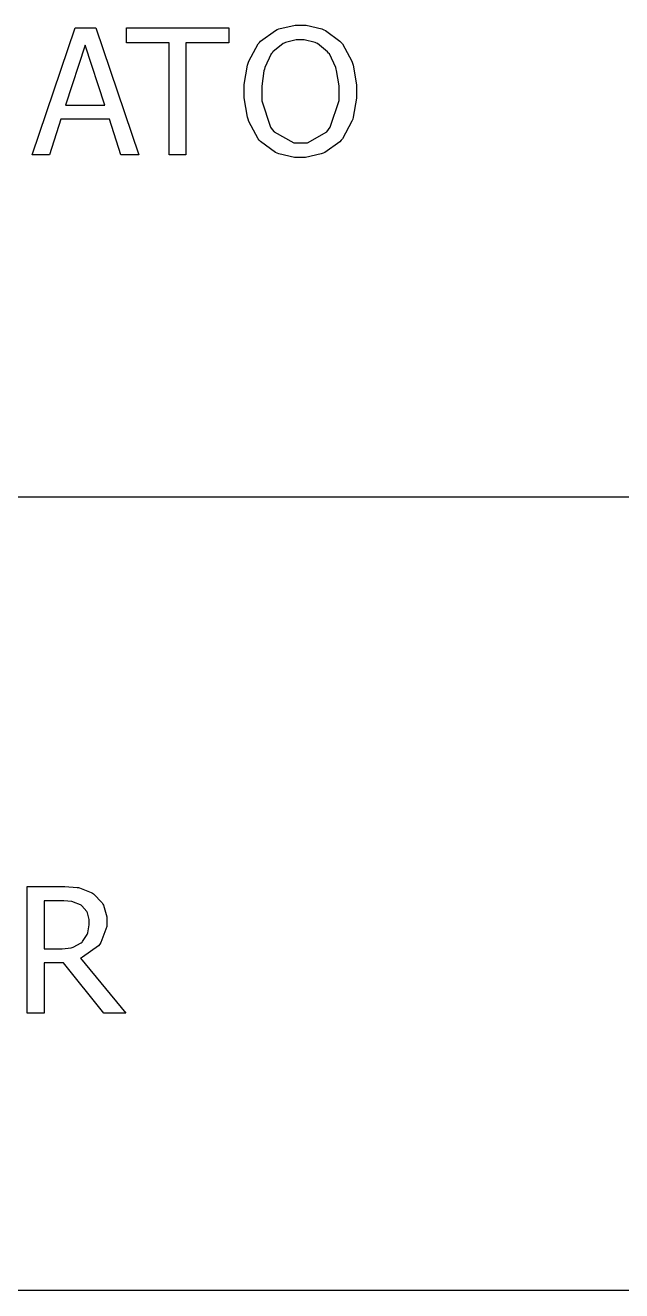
# Model space of a CAD drawing. Header units: millimetres. Extents: x 1974 to 2099, y 1386 to 1555.
# Drawn here: x 2094.333 to 2095.126, y 1484.588 to 1486.272 of the extents above; entities that cross this region are included whole.
import ezdxf

# ---------------------------------------------------------------- set-up
doc = ezdxf.new("R2010")
doc.units = ezdxf.units.MM
doc.layers.add('TEXTO', color=4, linetype='Continuous')

msp = doc.modelspace()

# ---------------------------------------------------------------- linework, layer by layer
at = {"layer": 'TEXTO', "color": 0}
for p, q in [((2094.3425, 1486.0997), (2094.3996, 1486.2686)), ((2094.3996, 1486.2686), (2094.4272, 1486.2686)), ((2094.4272, 1486.2686), (2094.4841, 1486.0997)), ((2094.4679, 1486.2486), (2094.4679, 1486.2686)), ((2094.4679, 1486.2686), (2094.6038, 1486.2686)), ((2094.6038, 1486.2686), (2094.6038, 1486.2486)), ((2094.6462, 1486.2511), (2094.6659, 1486.2653)), ((2094.6659, 1486.2653), (2094.6683, 1486.2663)), ((2094.6683, 1486.2663), (2094.6706, 1486.2673)), ((2094.6706, 1486.2673), (2094.692, 1486.2721)), ((2094.692, 1486.2721), (2094.6989, 1486.2721)), ((2094.6989, 1486.2721), (2094.7068, 1486.2721)), ((2094.7068, 1486.2721), (2094.7277, 1486.2673)), ((2094.7277, 1486.2673), (2094.7302, 1486.2662)), ((2094.7302, 1486.2662), (2094.7325, 1486.2652)), ((2094.7325, 1486.2652), (2094.7518, 1486.2511)), ((2094.4128, 1486.2457), (2094.3867, 1486.166)), ((2094.4389, 1486.166), (2094.4128, 1486.2457)), ((2094.5246, 1486.2486), (2094.4679, 1486.2486)), ((2094.5246, 1486.0997), (2094.5246, 1486.2486)), ((2094.6038, 1486.2486), (2094.5469, 1486.2486)), ((2094.5469, 1486.2486), (2094.5469, 1486.0997)), ((2094.6306, 1486.2243), (2094.6431, 1486.2473)), ((2094.6431, 1486.2473), (2094.6447, 1486.2492)), ((2094.6447, 1486.2492), (2094.6462, 1486.2511)), ((2094.6763, 1486.2478), (2094.6626, 1486.2368)), ((2094.6778, 1486.2485), (2094.6763, 1486.2478)), ((2094.6793, 1486.2493), (2094.6778, 1486.2485)), ((2094.6937, 1486.2528), (2094.6793, 1486.2493)), ((2094.6992, 1486.2528), (2094.6937, 1486.2528)), ((2094.7041, 1486.2528), (2094.6992, 1486.2528)), ((2094.7187, 1486.2492), (2094.7041, 1486.2528)), ((2094.7205, 1486.2484), (2094.7187, 1486.2492)), ((2094.722, 1486.2478), (2094.7205, 1486.2484)), ((2094.7354, 1486.2367), (2094.722, 1486.2478)), ((2094.7518, 1486.2511), (2094.7535, 1486.2492)), ((2094.7535, 1486.2492), (2094.7551, 1486.2473)), ((2094.7535, 1486.2492), (2094.7535, 1486.2492)), ((2094.7551, 1486.2473), (2094.7675, 1486.2245)), ((2094.6604, 1486.2339), (2094.652, 1486.2158)), ((2094.6616, 1486.2352), (2094.6604, 1486.2339)), ((2094.6626, 1486.2368), (2094.6616, 1486.2352)), ((2094.7366, 1486.2352), (2094.7354, 1486.2367)), ((2094.7377, 1486.2339), (2094.7366, 1486.2352)), ((2094.7461, 1486.216), (2094.7377, 1486.2339)), ((2094.6244, 1486.1935), (2094.6288, 1486.219)), ((2094.6288, 1486.219), (2094.6296, 1486.2216)), ((2094.6296, 1486.2216), (2094.6306, 1486.2243)), ((2094.6507, 1486.2114), (2094.6478, 1486.191)), ((2094.6514, 1486.2136), (2094.6507, 1486.2114)), ((2094.652, 1486.2158), (2094.6514, 1486.2136)), ((2094.7468, 1486.2138), (2094.7461, 1486.216)), ((2094.7473, 1486.2117), (2094.7468, 1486.2138)), ((2094.7506, 1486.1916), (2094.7473, 1486.2117)), ((2094.7675, 1486.2245), (2094.7684, 1486.2217)), ((2094.7684, 1486.2217), (2094.7694, 1486.219)), ((2094.7694, 1486.219), (2094.7739, 1486.1929)), ((2094.6244, 1486.1841), (2094.6244, 1486.1935)), ((2094.7506, 1486.1841), (2094.7506, 1486.1916)), ((2094.7739, 1486.1929), (2094.7739, 1486.1841)), ((2094.6244, 1486.1756), (2094.6244, 1486.1841)), ((2094.6288, 1486.1498), (2094.6244, 1486.1756)), ((2094.6478, 1486.191), (2094.6478, 1486.1841)), ((2094.6478, 1486.1841), (2094.6478, 1486.1714)), ((2094.7506, 1486.1722), (2094.7506, 1486.1841)), ((2094.7506, 1486.1841), (2094.7506, 1486.1841)), ((2094.7739, 1486.1749), (2094.7694, 1486.1498)), ((2094.7739, 1486.1841), (2094.7739, 1486.1749)), ((2094.3867, 1486.166), (2094.4389, 1486.166)), ((2094.3867, 1486.166), (2094.3867, 1486.166)), ((2094.6478, 1486.1714), (2094.6594, 1486.1363)), ((2094.7389, 1486.1363), (2094.7506, 1486.1722)), ((2094.3805, 1486.147), (2094.3653, 1486.0997)), ((2094.4451, 1486.147), (2094.3805, 1486.147)), ((2094.4605, 1486.0997), (2094.4451, 1486.147)), ((2094.6296, 1486.147), (2094.6288, 1486.1498)), ((2094.6306, 1486.1442), (2094.6296, 1486.147)), ((2094.6431, 1486.1211), (2094.6306, 1486.1442)), ((2094.7677, 1486.1444), (2094.7551, 1486.1211)), ((2094.7687, 1486.147), (2094.7677, 1486.1444)), ((2094.7694, 1486.1498), (2094.7687, 1486.147)), ((2094.6594, 1486.1363), (2094.6616, 1486.1332)), ((2094.6616, 1486.1332), (2094.6641, 1486.1303)), ((2094.6641, 1486.1303), (2094.6904, 1486.1156)), ((2094.7086, 1486.1156), (2094.7342, 1486.1303)), ((2094.7342, 1486.1303), (2094.7366, 1486.1332)), ((2094.7366, 1486.1332), (2094.7389, 1486.1363)), ((2094.6445, 1486.1192), (2094.6431, 1486.1211)), ((2094.6462, 1486.1174), (2094.6445, 1486.1192)), ((2094.6659, 1486.103), (2094.6462, 1486.1174)), ((2094.6904, 1486.1156), (2094.6992, 1486.1156)), ((2094.6992, 1486.1156), (2094.7086, 1486.1156)), ((2094.7518, 1486.1172), (2094.7317, 1486.1028)), ((2094.7535, 1486.1192), (2094.7518, 1486.1172)), ((2094.7551, 1486.1211), (2094.7535, 1486.1192)), ((2094.3653, 1486.0997), (2094.3425, 1486.0997)), ((2094.3653, 1486.0997), (2094.3653, 1486.0997)), ((2094.4841, 1486.0997), (2094.4605, 1486.0997)), ((2094.5469, 1486.0997), (2094.5246, 1486.0997)), ((2094.5469, 1486.0997), (2094.5469, 1486.0997)), ((2094.6681, 1486.102), (2094.6659, 1486.103)), ((2094.6704, 1486.1011), (2094.6681, 1486.102)), ((2094.6912, 1486.0962), (2094.6704, 1486.1011)), ((2094.6989, 1486.0962), (2094.6912, 1486.0962)), ((2094.7061, 1486.0962), (2094.6989, 1486.0962)), ((2094.727, 1486.101), (2094.7061, 1486.0962)), ((2094.7294, 1486.1018), (2094.727, 1486.101)), ((2094.7317, 1486.1028), (2094.7294, 1486.1018)), ((2098.7779, 1485.644), (2069.8934, 1485.644)), ((2094.336, 1484.9573), (2094.336, 1485.1262)), ((2094.336, 1485.1262), (2094.3798, 1485.1262)), ((2094.3798, 1485.1262), (2094.3857, 1485.1262)), ((2094.3857, 1485.1262), (2094.4024, 1485.1249)), ((2094.4024, 1485.1249), (2094.4041, 1485.1246)), ((2094.4041, 1485.1246), (2094.4056, 1485.1244)), ((2094.4056, 1485.1244), (2094.421, 1485.1182)), ((2094.421, 1485.1182), (2094.4227, 1485.1172)), ((2094.4227, 1485.1172), (2094.424, 1485.1164)), ((2094.424, 1485.1164), (2094.4357, 1485.1041)), ((2094.3807, 1485.1069), (2094.3584, 1485.1069)), ((2094.3584, 1485.1069), (2094.3584, 1485.0432)), ((2094.3845, 1485.1069), (2094.3807, 1485.1069)), ((2094.3954, 1485.1059), (2094.3845, 1485.1069)), ((2094.3967, 1485.1056), (2094.3954, 1485.1059)), ((2094.3976, 1485.1054), (2094.3967, 1485.1056)), ((2094.4069, 1485.1017), (2094.3976, 1485.1054)), ((2094.4076, 1485.1012), (2094.4069, 1485.1017)), ((2094.4086, 1485.1005), (2094.4076, 1485.1012)), ((2094.4153, 1485.0927), (2094.4086, 1485.1005)), ((2094.4357, 1485.1041), (2094.4366, 1485.1026)), ((2094.4366, 1485.1026), (2094.4374, 1485.1012)), ((2094.4374, 1485.1012), (2094.4419, 1485.0856)), ((2094.4158, 1485.0917), (2094.4153, 1485.0927)), ((2094.416, 1485.0909), (2094.4158, 1485.0917)), ((2094.4183, 1485.0819), (2094.416, 1485.0909)), ((2094.4183, 1485.0786), (2094.4183, 1485.0819)), ((2094.4419, 1485.0856), (2094.4419, 1485.0804)), ((2094.4419, 1485.0804), (2094.4419, 1485.0726)), ((2094.4155, 1485.0622), (2094.416, 1485.0632)), ((2094.416, 1485.0632), (2094.4165, 1485.0643)), ((2094.4165, 1485.0643), (2094.4183, 1485.0751)), ((2094.4183, 1485.0751), (2094.4183, 1485.0786)), ((2094.4183, 1485.0786), (2094.4183, 1485.0786)), ((2094.4419, 1485.0726), (2094.4339, 1485.0515)), ((2094.3969, 1485.0452), (2094.4078, 1485.051)), ((2094.4078, 1485.051), (2094.4088, 1485.0519)), ((2094.4088, 1485.0519), (2094.4095, 1485.0527)), ((2094.4307, 1485.0473), (2094.4093, 1485.0319)), ((2094.4095, 1485.0527), (2094.4155, 1485.0622)), ((2094.4324, 1485.0494), (2094.4307, 1485.0473)), ((2094.4339, 1485.0515), (2094.4324, 1485.0494)), ((2094.3584, 1485.0432), (2094.3783, 1485.0432)), ((2094.3783, 1485.0432), (2094.3825, 1485.0432)), ((2094.3825, 1485.0432), (2094.3944, 1485.0446)), ((2094.3944, 1485.0446), (2094.3957, 1485.0448)), ((2094.3957, 1485.0448), (2094.3969, 1485.0452)), ((2094.4093, 1485.0319), (2094.4069, 1485.0308)), ((2094.4069, 1485.0308), (2094.4669, 1484.9573)), ((2094.4069, 1485.0308), (2094.4069, 1485.0308)), ((2094.3843, 1485.0245), (2094.3584, 1485.0245)), ((2094.3584, 1485.0245), (2094.3584, 1484.9573)), ((2094.4376, 1484.9573), (2094.3843, 1485.0245)), ((2094.3584, 1484.9573), (2094.336, 1484.9573)), ((2094.4669, 1484.9573), (2094.4376, 1484.9573)), ((2098.7779, 1484.5882), (2069.8934, 1484.5882))]:
    msp.add_line(p, q, dxfattribs=at)

doc.saveas('drawing.dxf')
